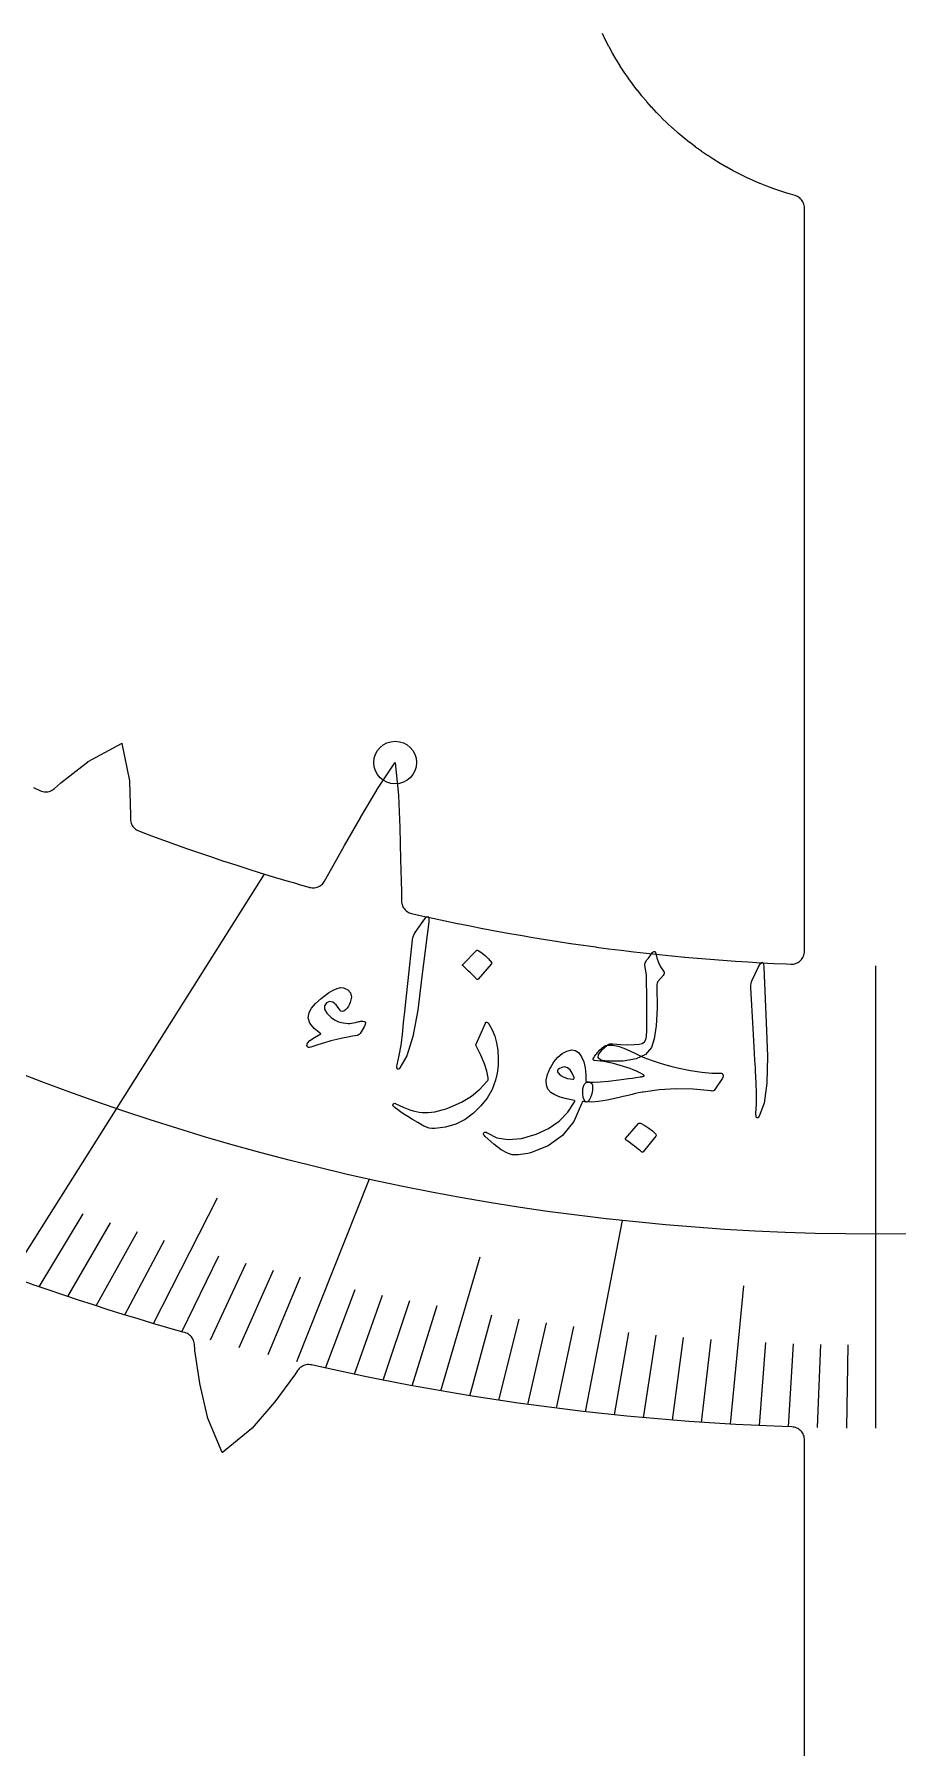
# Model space of a CAD drawing. Header units: millimetres. Extents: x -68 to 68, y -68 to 68.
# Drawn here: x -16.07 to 0.42, y -35.22 to -2.49 of the extents above; entities that cross this region are included whole.
import ezdxf

# ---------------------------------------------------------------- set-up
doc = ezdxf.new("R2010")
doc.units = ezdxf.units.MM
for name, color, linetype in [('CUT_INNER', 6, 'Continuous'), ('ENGRAVE', 7, 'Continuous'), ('ENGRAVE_FINE', 8, 'Continuous'), ('TEXT', 5, 'Continuous')]:
    doc.layers.add(name, color=color, linetype=linetype)

msp = doc.modelspace()

# ---------------------------------------------------------------- linework, layer by layer
at = {"layer": 'CUT_INNER'}
for points in [[(-16.0871, -16.8767), (-15.9514, -16.9364), (-15.9289, -16.945), (-15.9058, -16.9514), (-15.8821, -16.9555), (-15.8581, -16.9574), (-15.834, -16.9569), (-15.8101, -16.9542), (-15.7866, -16.9491), (-15.7637, -16.9418), (-15.7415, -16.9324), (-15.7204, -16.9208), (-15.7005, -16.9073), (-15.682, -16.8919), (-15.5703, -16.7897), (-15.5629, -16.7835), (-15.0489, -16.3815), (-15.0447, -16.3784), (-15.0402, -16.3758), (-14.4038, -16.0312), (-14.3985, -16.0287), (-14.3971, -16.0343), (-14.2535, -16.7436), (-14.2527, -16.7488), (-14.2523, -16.754), (-14.2312, -17.4062), (-14.2313, -17.4159), (-14.2332, -17.4594), (-14.2332, -17.4834), (-14.2308, -17.5074), (-14.2261, -17.531), (-14.2192, -17.554), (-14.2101, -17.5762), (-14.1989, -17.5975), (-14.1857, -17.6176), (-14.1707, -17.6364), (-14.1539, -17.6536), (-14.1355, -17.6691), (-14.1158, -17.6828), (-14.0948, -17.6945), (-14.0728, -17.7042), (-14.0608, -17.7088), (-14.0593, -17.7093), (-13.8327, -17.7943), (-13.8313, -17.7949), (-13.6041, -17.8785), (-13.6027, -17.879), (-13.375, -17.9613), (-13.3736, -17.9618), (-13.1454, -18.0427), (-13.144, -18.0432), (-12.9153, -18.1226), (-12.9139, -18.1231), (-12.6848, -18.2011), (-12.6833, -18.2016), (-12.4537, -18.2783), (-12.4522, -18.2788), (-12.2222, -18.354), (-12.2207, -18.3544), (-11.9902, -18.4283), (-11.9887, -18.4287), (-11.7577, -18.5011), (-11.7563, -18.5016), (-11.5248, -18.5725), (-11.5234, -18.573), (-11.2915, -18.6425), (-11.2901, -18.643), (-11.0578, -18.7111), (-11.0563, -18.7115), (-10.8236, -18.7782), (-10.8222, -18.7787), (-10.8104, -18.782), (-10.7871, -18.7873), (-10.7634, -18.7904), (-10.7395, -18.7912), (-10.7156, -18.7897), (-10.692, -18.786), (-10.6689, -18.78), (-10.6464, -18.7718), (-10.6248, -18.7615), (-10.6043, -18.7493), (-10.5851, -18.7351), (-10.5673, -18.7191), (-10.5511, -18.7015), (-10.5367, -18.6824), (-10.5241, -18.6621), (-10.4447, -18.5183), (-10.144, -17.9843), (-9.839, -17.4514), (-9.8383, -17.4502), (-9.529, -16.9229), (-9.525, -16.9166), (-9.1809, -16.403), (-9.1778, -16.3989), (-9.177, -16.4044), (-9.1156, -17.0191), (-9.115, -17.0266), (-9.0908, -17.6374), (-9.0908, -17.6388), (-9.0731, -18.2508), (-9.0596, -18.8631), (-9.0572, -19.0398), (-9.0557, -19.0636), (-9.052, -19.0871), (-9.0461, -19.1101), (-9.038, -19.1325), (-9.0278, -19.154), (-9.0156, -19.1744), (-9.0015, -19.1936), (-8.9857, -19.2114), (-8.9682, -19.2276), (-8.9493, -19.242), (-8.9291, -19.2546), (-8.9078, -19.2652), (-8.8856, -19.2737), (-8.8627, -19.2801), (-8.6989, -19.3174), (-8.6974, -19.3178), (-8.4611, -19.3701), (-8.4596, -19.3704), (-8.2229, -19.4213), (-8.2214, -19.4216), (-7.9845, -19.471), (-7.983, -19.4713), (-7.7457, -19.5192), (-7.7442, -19.5195), (-7.5067, -19.566), (-7.5052, -19.5663), (-7.2673, -19.6114), (-7.2658, -19.6116), (-7.0277, -19.6552), (-7.0262, -19.6555), (-6.7878, -19.6976), (-6.7863, -19.6979), (-6.5477, -19.7385), (-6.5462, -19.7388), (-6.3073, -19.778), (-6.3058, -19.7782), (-6.0667, -19.8159), (-6.0652, -19.8162), (-5.8259, -19.8524), (-5.8243, -19.8526), (-5.5848, -19.8874), (-5.5833, -19.8876), (-5.3435, -19.9209), (-5.342, -19.9212), (-5.1021, -19.953), (-5.1005, -19.9532), (-4.8604, -19.9836), (-4.8589, -19.9837), (-4.6185, -20.0126), (-4.617, -20.0128), (-4.3765, -20.0402), (-4.375, -20.0404), (-4.1343, -20.0663), (-4.1328, -20.0665), (-3.892, -20.091), (-3.8905, -20.0911), (-3.6495, -20.1141), (-3.648, -20.1142), (-3.4069, -20.1358), (-3.4053, -20.1359), (-3.1641, -20.1559), (-3.1626, -20.156), (-2.9212, -20.1746), (-2.9197, -20.1747), (-2.6782, -20.1918), (-2.6767, -20.1919), (-2.4352, -20.2075), (-2.4336, -20.2075), (-2.192, -20.2216), (-2.1904, -20.2217), (-1.9487, -20.2344), (-1.9472, -20.2344), (-1.7054, -20.2456), (-1.7039, -20.2456), (-1.619, -20.249), (-1.5938, -20.2488), (-1.5688, -20.246), (-1.5442, -20.2407), (-1.5203, -20.2329), (-1.4972, -20.2228), (-1.4753, -20.2105), (-1.4548, -20.196), (-1.4358, -20.1795), (-1.4185, -20.1612), (-1.4032, -20.1412), (-1.39, -20.1198), (-1.379, -20.0972), (-1.3703, -20.0736), (-1.364, -20.0492), (-1.3603, -20.0243), (-1.359, -19.9992), (-1.359, -5.8069), (-1.3602, -5.7822), (-1.3639, -5.7577), (-1.37, -5.7337), (-1.3784, -5.7104), (-1.3891, -5.688), (-1.4019, -5.6669), (-1.4168, -5.6471), (-1.4336, -5.6288), (-1.4521, -5.6123), (-1.4721, -5.5978), (-1.4935, -5.5852), (-1.516, -5.5749), (-1.5394, -5.5668), (-1.6752, -5.5275), (-1.6781, -5.5266), (-1.8103, -5.4847), (-1.8132, -5.4837), (-1.9443, -5.4386), (-1.9472, -5.4376), (-2.0772, -5.3893), (-2.0801, -5.3882), (-2.2089, -5.3367), (-2.2117, -5.3355), (-2.3392, -5.2809), (-2.342, -5.2796), (-2.4681, -5.2219), (-2.4708, -5.2205), (-2.5955, -5.1597), (-2.5982, -5.1583), (-2.7213, -5.0945), (-2.724, -5.093), (-2.8455, -5.0261), (-2.8482, -5.0246), (-2.968, -4.9548), (-2.9706, -4.9532), (-3.0887, -4.8805), (-3.0913, -4.8788), (-3.2075, -4.8032), (-3.2101, -4.8015), (-3.3245, -4.723), (-3.327, -4.7213), (-3.4394, -4.64), (-3.4418, -4.6382), (-3.5522, -4.5542), (-3.5546, -4.5523), (-3.6629, -4.4657), (-3.6653, -4.4637), (-3.7714, -4.3744), (-3.7737, -4.3724), (-3.8776, -4.2806), (-3.8799, -4.2785), (-3.9815, -4.1841), (-3.9837, -4.182), (-4.083, -4.0851), (-4.0851, -4.083), (-4.182, -3.9837), (-4.1841, -3.9815), (-4.2785, -3.8799), (-4.2806, -3.8776), (-4.3724, -3.7737), (-4.3744, -3.7714), (-4.4637, -3.6653), (-4.4657, -3.6629), (-4.5523, -3.5546), (-4.5542, -3.5522), (-4.6382, -3.4418), (-4.64, -3.4394), (-4.7213, -3.327), (-4.723, -3.3245), (-4.8015, -3.2101), (-4.8032, -3.2075), (-4.8788, -3.0913), (-4.8805, -3.0887), (-4.9532, -2.9706), (-4.9548, -2.968), (-5.0246, -2.8482), (-5.0261, -2.8455), (-5.093, -2.724), (-5.0945, -2.7213), (-5.1583, -2.5982), (-5.1597, -2.5955), (-5.2205, -2.4708)], [(-1.359, -42.8302), (-1.359, -29.339), (-1.3602, -29.315), (-1.3636, -29.2912), (-1.3693, -29.2679), (-1.3772, -29.2452), (-1.3873, -29.2234), (-1.3994, -29.2027), (-1.4134, -29.1832), (-1.4293, -29.1652), (-1.4468, -29.1487), (-1.4658, -29.1341), (-1.4861, -29.1213), (-1.5075, -29.1105), (-1.5299, -29.1018), (-1.553, -29.0953), (-1.5766, -29.0911), (-1.6006, -29.0891), (-1.7856, -29.0829), (-2.0832, -29.071), (-2.3806, -29.0573), (-2.678, -29.0418), (-2.9753, -29.0244), (-3.2725, -29.0053), (-3.5695, -28.9843), (-3.8665, -28.9615), (-4.1632, -28.9368), (-4.4598, -28.9104), (-4.7563, -28.8821), (-5.0526, -28.852), (-5.3486, -28.8201), (-5.6445, -28.7864), (-5.9402, -28.7508), (-6.2356, -28.7135), (-6.5308, -28.6743), (-6.8258, -28.6333), (-7.1205, -28.5905), (-7.4149, -28.5459), (-7.7091, -28.4995), (-8.003, -28.4513), (-8.2965, -28.4013), (-8.5898, -28.3495), (-8.8827, -28.2959), (-9.1753, -28.2405), (-9.4675, -28.1833), (-9.7594, -28.1243), (-10.051, -28.0635), (-10.3421, -28.001), (-10.6329, -27.9366), (-10.7747, -27.9043), (-10.7997, -27.9), (-10.8251, -27.8981), (-10.8505, -27.8989), (-10.8757, -27.9023), (-10.9004, -27.9082), (-10.9245, -27.9166), (-10.9475, -27.9273), (-10.9693, -27.9404), (-10.9897, -27.9556), (-11.0084, -27.9728), (-11.0253, -27.9918), (-11.0402, -28.0125), (-11.0945, -28.0965), (-11.099, -28.1031), (-11.4745, -28.6098), (-11.4806, -28.6173), (-11.9085, -29.11), (-11.912, -29.1138), (-11.9159, -29.1173), (-12.4749, -29.5769), (-12.4796, -29.5804), (-12.482, -29.5752), (-12.7584, -28.9062), (-12.7601, -28.9013), (-12.7615, -28.8963), (-12.9066, -28.2601), (-12.9084, -28.2506), (-13.0007, -27.6268), (-13.0016, -27.6188), (-13.0108, -27.5083), (-13.0142, -27.4832), (-13.02, -27.4586), (-13.0284, -27.4347), (-13.0391, -27.4118), (-13.0521, -27.39), (-13.0672, -27.3697), (-13.0842, -27.3511), (-13.1031, -27.3342), (-13.1236, -27.3193), (-13.1455, -27.3066), (-13.1685, -27.2962), (-13.1925, -27.2882), (-13.2304, -27.2776), (-13.5166, -27.1955), (-13.8024, -27.1117), (-14.0876, -27.0261), (-14.3723, -26.9388), (-14.6565, -26.8497), (-14.9401, -26.7589), (-15.2231, -26.6664), (-15.5056, -26.5721), (-15.7875, -26.4761), (-16.0688, -26.3784), (-16.3495, -26.2789)]]:
    msp.add_lwpolyline(points, dxfattribs=at)
at = {"layer": 'ENGRAVE'}
for points in [[(-16.5169, -26.2187), (-11.6718, -18.5277)], [(0, -29.1157), (0, -20.2822)], [(-11.0562, -27.8396), (-9.6704, -24.35)], [(-5.5407, -28.7984), (-4.8376, -25.1438)]]:
    msp.add_lwpolyline(points, dxfattribs=at)
for centre, radius in [((0, 19.4171), 44.8228), ((-9.1776, -16.3981), 0.4077)]:
    msp.add_circle(centre, radius, dxfattribs=at)
at = {"layer": 'ENGRAVE_FINE'}
for points in [[(-13.7955, -27.1137), (-12.5723, -24.7096)], [(-15.9743, -26.4115), (-15.1325, -25.0197)], [(-15.4308, -26.5973), (-14.6157, -25.1924)], [(-14.8865, -26.7763), (-14.0983, -25.3586)], [(-14.3414, -26.9484), (-13.5804, -25.5184)], [(-13.249, -27.2723), (-12.5429, -25.8189)], [(-8.3033, -28.4001), (-7.5546, -25.8395)], [(-12.7017, -27.4241), (-12.0235, -25.9598)], [(-12.1538, -27.5693), (-11.5036, -26.0944)], [(-11.6053, -27.7077), (-10.9833, -26.2227)], [(-10.5066, -27.9648), (-9.9415, -26.4609)], [(-2.7719, -29.0365), (-2.5198, -26.3964)], [(-9.9564, -28.0835), (-9.4202, -26.5708)], [(-9.4058, -28.1955), (-8.8984, -26.6746)], [(-8.8548, -28.3011), (-8.3764, -26.7723)], [(-7.7514, -28.4927), (-7.3316, -26.9496)], [(-7.1992, -28.5788), (-6.8089, -27.0293)], [(-6.6467, -28.6584), (-6.2859, -27.1029)], [(-6.0938, -28.7316), (-5.7627, -27.1706)], [(-4.9873, -28.8588), (-4.7159, -27.2882)], [(-4.4337, -28.9128), (-4.1923, -27.3381)], [(-3.8799, -28.9604), (-3.6685, -27.3821)], [(-3.326, -29.0016), (-3.1446, -27.4202)], [(-2.2176, -29.065), (-2.0966, -27.4788)], [(-1.6633, -29.0872), (-1.5725, -27.4993)], [(-1.1089, -29.103), (-1.0484, -27.514)], [(-0.5545, -29.1125), (-0.5242, -27.5228)]]:
    msp.add_lwpolyline(points, dxfattribs=at)
at = {"layer": 'TEXT'}
for points in [[(-8.644, -19.4275), (-8.589, -19.3587), (-8.5526, -19.3383), (-8.5346, -19.3664), (-8.5351, -19.4429), (-8.666, -20.4861), (-8.7458, -21.1265), (-8.8412, -21.6312), (-8.9541, -21.9998), (-9.0853, -22.2321), (-9.1038, -22.2494), (-9.1187, -22.2576), (-9.13, -22.2568), (-9.1376, -22.2469), (-9.1423, -22.233), (-9.1441, -22.2159), (-9.143, -22.1957), (-9.139, -22.1722), (-9.0993, -21.9914), (-9.0655, -21.7978), (-9.0377, -21.5914), (-9.0156, -21.3722), (-9.0087, -21.3152), (-8.9917, -21.1608), (-8.9643, -20.9091), (-8.9261, -20.5602), (-8.8455, -19.7853), (-8.8385, -19.7448), (-8.8281, -19.7082), (-8.8145, -19.6757), (-8.7976, -19.6472)], [(-7.627, -19.9883), (-7.621, -19.984), (-7.6133, -19.9822), (-7.6041, -19.9829), (-7.5932, -19.9861), (-7.5213, -20.0342), (-7.4552, -20.0886), (-7.3948, -20.1494), (-7.3401, -20.2166), (-7.3353, -20.2262), (-7.3341, -20.2351), (-7.3364, -20.2434), (-7.3423, -20.251), (-7.5932, -20.5344), (-7.6018, -20.5407), (-7.6113, -20.5408), (-7.6218, -20.5347), (-7.6332, -20.5225), (-7.643, -20.5119), (-7.6587, -20.4958), (-7.6802, -20.4743), (-7.7074, -20.4473), (-7.7409, -20.4146), (-7.7812, -20.3763), (-7.8282, -20.3322), (-7.8818, -20.2824), (-7.8887, -20.2745), (-7.8915, -20.2674), (-7.8902, -20.2612), (-7.8849, -20.2557)], [(-4.3776, -21.6324), (-4.3739, -21.5092), (-4.3712, -21.3794), (-4.3696, -21.2431), (-4.369, -21.1002), (-4.3697, -20.9502), (-4.3717, -20.7925), (-4.375, -20.6272), (-4.3797, -20.4541), (-4.4092, -20.2746), (-4.4071, -20.2517), (-4.4022, -20.2302), (-4.3943, -20.2101), (-4.3836, -20.1914), (-4.3773, -20.1819), (-4.3683, -20.1694), (-4.3568, -20.154), (-4.3426, -20.1357), (-4.3261, -20.1141), (-4.3074, -20.089), (-4.2866, -20.0604), (-4.2636, -20.0282), (-4.2556, -20.0178), (-4.2464, -20.0107), (-4.2361, -20.007), (-4.2246, -20.0066), (-4.2155, -20.0098), (-4.2084, -20.017), (-4.2033, -20.0283), (-4.2001, -20.0436), (-4.1812, -20.1303), (-4.1508, -20.2154), (-4.1089, -20.299), (-4.0553, -20.381), (-4.0419, -20.4039), (-4.0382, -20.4257), (-4.0442, -20.4466), (-4.0598, -20.4665), (-4.1582, -20.581), (-4.1666, -20.5954), (-4.1731, -20.6149), (-4.1774, -20.6394), (-4.1797, -20.669), (-4.1771, -21.0899), (-4.1933, -21.426), (-4.2292, -21.6775), (-4.2852, -21.8441), (-4.3963, -21.9724), (-4.5753, -22.0591), (-4.8222, -22.1035), (-5.1368, -22.1042), (-5.2509, -22.0835), (-5.303, -22.0402), (-5.293, -21.9747), (-5.2212, -21.8869), (-5.2092, -21.8756), (-5.1975, -21.8646), (-5.1861, -21.8538), (-5.175, -21.8432), (-5.1643, -21.8328), (-5.1538, -21.8227), (-5.1436, -21.8128), (-5.1337, -21.8031), (-5.1101, -21.7853), (-5.0831, -21.7739), (-5.0526, -21.7687), (-5.0186, -21.7699), (-4.8671, -21.7833), (-4.7329, -21.7887), (-4.616, -21.7863), (-4.5164, -21.7764), (-4.4592, -21.7614), (-4.417, -21.7324), (-4.3898, -21.6894), (-4.3776, -21.6324)], [(-2.2439, -20.3144), (-2.2007, -20.2376), (-2.1681, -20.2116), (-2.1458, -20.2363), (-2.1339, -20.3119), (-2.0943, -21.3626), (-2.0694, -22.0074), (-2.0819, -22.5209), (-2.1336, -22.9029), (-2.2255, -23.1534), (-2.241, -23.1734), (-2.2544, -23.184), (-2.2656, -23.185), (-2.2747, -23.1765), (-2.2816, -23.1635), (-2.2862, -23.147), (-2.2884, -23.1268), (-2.2882, -23.103), (-2.2782, -22.9181), (-2.2763, -22.7216), (-2.2822, -22.5134), (-2.2959, -22.2935), (-2.2983, -22.2361), (-2.3065, -22.081), (-2.3202, -21.8282), (-2.3389, -21.4777), (-2.3849, -20.7001), (-2.3845, -20.6589), (-2.3802, -20.6211), (-2.372, -20.5868), (-2.3599, -20.556)], [(-9.8288, -21.5444), (-9.8469, -21.5703), (-9.8654, -21.5906), (-9.8842, -21.6053), (-9.9033, -21.6144), (-9.9906, -21.6252), (-10.0844, -21.6407), (-10.185, -21.661), (-10.2922, -21.6861), (-10.4061, -21.7161), (-10.527, -21.7512), (-10.6549, -21.7914), (-10.7899, -21.8366), (-10.8123, -21.8407), (-10.831, -21.8391), (-10.846, -21.8319), (-10.8573, -21.819), (-10.8599, -21.8141), (-10.8617, -21.8101), (-10.8625, -21.8068), (-10.8624, -21.8043), (-10.8524, -21.7589), (-10.8042, -21.707), (-10.718, -21.6483), (-10.5939, -21.5829), (-10.7246, -21.4773), (-10.8058, -21.3739), (-10.8377, -21.2728), (-10.8206, -21.1743), (-10.7745, -21.0906), (-10.6969, -21.0004), (-10.5881, -20.9033), (-10.4484, -20.7993), (-10.3611, -20.7465), (-10.2849, -20.7124), (-10.2195, -20.6968), (-10.165, -20.6999), (-10.0785, -20.7372), (-10.0279, -20.7961), (-10.013, -20.8769), (-10.0342, -20.9795), (-10.0485, -21.0161), (-10.0687, -21.0524), (-10.095, -21.0883), (-10.1272, -21.1237), (-10.1584, -21.1487), (-10.187, -21.1561), (-10.2128, -21.1461), (-10.2358, -21.1185), (-10.3045, -21.0258), (-10.3693, -20.9731), (-10.4306, -20.9604), (-10.4885, -20.9876), (-10.5281, -21.0446), (-10.5269, -21.1101), (-10.4847, -21.1839), (-10.4013, -21.2661), (-10.3333, -21.3137), (-10.2564, -21.3491), (-10.171, -21.3722), (-10.0769, -21.3829), (-10.045, -21.3822), (-10.0106, -21.3783), (-9.9738, -21.3711), (-9.9346, -21.3606), (-9.9136, -21.3551), (-9.8935, -21.3502), (-9.874, -21.346), (-9.8552, -21.3424), (-9.8375, -21.3397), (-9.8211, -21.338), (-9.8061, -21.3374), (-9.7925, -21.3378), (-9.7603, -21.3469), (-9.7457, -21.3677), (-9.7488, -21.4001), (-9.7695, -21.4444)], [(-7.4552, -21.3732), (-7.4515, -21.366), (-7.4475, -21.3605), (-7.4433, -21.3566), (-7.4389, -21.3545), (-7.427, -21.3556), (-7.4137, -21.3634), (-7.3988, -21.378), (-7.3826, -21.3995), (-7.3228, -21.5044), (-7.2757, -21.6216), (-7.2412, -21.7511), (-7.2195, -21.893), (-7.2092, -22.0434), (-7.2121, -22.1893), (-7.2284, -22.3307), (-7.2582, -22.4676), (-7.3278, -22.6426), (-7.4212, -22.8058), (-7.5387, -22.957), (-7.6805, -23.0961), (-7.8426, -23.2156), (-8.0202, -23.304), (-8.2131, -23.3612), (-8.421, -23.3869), (-8.4755, -23.3873), (-8.5285, -23.3798), (-8.58, -23.3643), (-8.6298, -23.341), (-8.7422, -23.276), (-8.8432, -23.216), (-8.9329, -23.1612), (-9.0114, -23.1115), (-9.0783, -23.067), (-9.1336, -23.028), (-9.1772, -22.9944), (-9.2092, -22.9663), (-9.2154, -22.9584), (-9.2194, -22.9509), (-9.2213, -22.944), (-9.221, -22.9375), (-9.2185, -22.9295), (-9.2144, -22.9225), (-9.2088, -22.9163), (-9.2017, -22.911), (-9.1933, -22.9077), (-9.1839, -22.9072), (-9.1734, -22.9098), (-9.1619, -22.9153), (-9.092, -22.9505), (-9.0245, -22.9814), (-8.9595, -23.0082), (-8.8969, -23.0307), (-8.8363, -23.0493), (-8.7772, -23.0638), (-8.7195, -23.0745), (-8.6632, -23.0812), (-8.6063, -23.0839), (-8.5466, -23.0825), (-8.4841, -23.0769), (-8.4189, -23.0671), (-8.3509, -23.0529), (-8.2801, -23.034), (-8.2065, -23.0103), (-8.1301, -22.9819), (-7.9132, -22.8843), (-7.7226, -22.7691), (-7.5584, -22.6365), (-7.4203, -22.4869), (-7.4109, -22.4745), (-7.4044, -22.4594), (-7.4007, -22.4416), (-7.3998, -22.4211), (-7.4237, -22.2951), (-7.4703, -22.1513), (-7.5395, -21.9897), (-7.6309, -21.8103), (-7.6343, -21.7993), (-7.6358, -21.7898), (-7.6354, -21.7817), (-7.6331, -21.7751)], [(-5.6195, -22.9171), (-5.768, -23.2522), (-5.9798, -23.5205), (-6.2558, -23.7212), (-6.5957, -23.8529), (-6.6424, -23.8643), (-6.6883, -23.8739), (-6.7333, -23.8816), (-6.7776, -23.8876), (-6.8207, -23.8915), (-6.8623, -23.8931), (-6.9024, -23.8926), (-6.9411, -23.8898), (-7.034, -23.8615), (-7.1521, -23.7937), (-7.2949, -23.6861), (-7.4618, -23.5385), (-7.479, -23.5184), (-7.4879, -23.5003), (-7.4888, -23.4842), (-7.4815, -23.47), (-7.4691, -23.4602), (-7.4545, -23.4573), (-7.4377, -23.4613), (-7.4187, -23.4722), (-7.2353, -23.5656), (-7.0177, -23.6014), (-6.7667, -23.5791), (-6.4834, -23.4982), (-6.2469, -23.3888), (-6.0452, -23.2481), (-5.8782, -23.0764), (-5.7457, -22.8743), (-5.7455, -22.8665), (-5.7471, -22.8601), (-5.7505, -22.855), (-5.7558, -22.8513), (-5.9032, -22.8224), (-6.0272, -22.7876), (-6.1277, -22.7472), (-6.2048, -22.7014), (-6.2604, -22.6397), (-6.2893, -22.5613), (-6.2915, -22.4665), (-6.2671, -22.355), (-6.2624, -22.3405), (-6.2572, -22.3257), (-6.2515, -22.3108), (-6.2451, -22.2957), (-6.2382, -22.2801), (-6.2306, -22.2638), (-6.2223, -22.2468), (-6.2134, -22.2291), (-6.1456, -22.1158), (-6.0705, -22.0245), (-5.9881, -21.9552), (-5.8983, -21.9079), (-5.8107, -21.8874), (-5.7346, -21.8986), (-5.6698, -21.9415), (-5.6162, -22.0162), (-5.5739, -22.1157), (-5.5465, -22.2283), (-5.5342, -22.3539), (-5.5371, -22.4926), (-5.5286, -22.4935), (-5.5204, -22.4942), (-5.5124, -22.4946), (-5.5047, -22.4947), (-5.4969, -22.4947), (-5.489, -22.4951), (-5.4808, -22.4958), (-5.4723, -22.4967), (-5.4442, -22.5066), (-5.4241, -22.5278), (-5.412, -22.5603), (-5.4078, -22.6042), (-5.4098, -22.6517), (-5.4167, -22.699), (-5.4286, -22.7462), (-5.4453, -22.7933), (-5.4646, -22.8342), (-5.4839, -22.8627), (-5.5033, -22.8788), (-5.5227, -22.8824), (-5.6047, -22.8716), (-5.6063, -22.8793), (-5.6093, -22.8894), (-5.6137, -22.902), (-5.6195, -22.9171)], [(-4.6846, -21.9082), (-4.5877, -21.9583), (-4.4859, -22.0055), (-4.3793, -22.0496), (-4.268, -22.0908), (-4.1525, -22.1291), (-4.0333, -22.1647), (-3.9106, -22.1976), (-3.7842, -22.2278), (-3.5393, -22.2791), (-3.321, -22.3134), (-3.1297, -22.3311), (-2.9657, -22.3327), (-2.9481, -22.3339), (-2.934, -22.3392), (-2.9234, -22.3485), (-2.9163, -22.3619), (-2.9128, -22.3774), (-2.9131, -22.3931), (-2.9172, -22.4092), (-2.925, -22.4255), (-3.0697, -22.6423), (-3.0836, -22.6595), (-3.1008, -22.67), (-3.1214, -22.6739), (-3.1452, -22.671), (-3.4876, -22.6381), (-3.8176, -22.6304), (-4.1358, -22.6481), (-4.4428, -22.6914), (-4.4599, -22.694), (-4.4893, -22.6999), (-4.5311, -22.709), (-4.5852, -22.7213), (-4.6516, -22.7367), (-4.7305, -22.7552), (-4.8218, -22.7767), (-4.9256, -22.8012), (-5.1268, -22.845), (-5.2943, -22.8729), (-5.4278, -22.885), (-5.527, -22.8819), (-5.5506, -22.8696), (-5.5697, -22.8396), (-5.5843, -22.7919), (-5.5942, -22.7264), (-5.5911, -22.6228), (-5.5698, -22.5507), (-5.5304, -22.5101), (-5.4729, -22.501), (-5.3875, -22.5034), (-5.2647, -22.4975), (-5.1046, -22.4828), (-4.9074, -22.4591), (-4.808, -22.4462), (-4.7211, -22.4348), (-4.6465, -22.4247), (-4.5844, -22.4161), (-4.5348, -22.409), (-4.4982, -22.4034), (-4.4744, -22.3994), (-4.4635, -22.3969), (-4.4593, -22.3954), (-4.4556, -22.394), (-4.4525, -22.3929), (-4.45, -22.3919), (-4.4478, -22.3912), (-4.4456, -22.3908), (-4.4434, -22.3906), (-4.4412, -22.3907), (-4.4275, -22.3857), (-4.4218, -22.3799), (-4.424, -22.3732), (-4.4343, -22.3657), (-4.4801, -22.3381), (-4.5288, -22.312), (-4.5802, -22.2874), (-4.6345, -22.2644), (-4.6916, -22.2425), (-4.7514, -22.2216), (-4.814, -22.2017), (-4.8793, -22.1826), (-4.9436, -22.1651), (-5.0072, -22.1491), (-5.0701, -22.1348), (-5.1325, -22.122), (-5.1937, -22.1112), (-5.2533, -22.1026), (-5.3114, -22.0963), (-5.3678, -22.0922), (-5.3821, -22.0885), (-5.3912, -22.0817), (-5.395, -22.0717), (-5.3936, -22.0587), (-5.3835, -22.0366), (-5.3718, -22.0152), (-5.3587, -21.9946), (-5.344, -21.9746), (-5.328, -21.9549), (-5.3109, -21.9347), (-5.2927, -21.9142), (-5.2735, -21.8932), (-5.2321, -21.854), (-5.192, -21.8249), (-5.1533, -21.8058), (-5.1158, -21.7967), (-5.0238, -21.7957), (-4.9214, -21.8139), (-4.8084, -21.8515), (-4.6846, -21.9082)], [(-5.7616, -22.4148), (-5.7957, -22.3311), (-5.8371, -22.2695), (-5.8857, -22.23), (-5.9418, -22.2126), (-5.9774, -22.2167), (-6.01, -22.2266), (-6.0397, -22.2422), (-6.0664, -22.2637), (-6.0758, -22.2759), (-6.0789, -22.29), (-6.0758, -22.3061), (-6.0665, -22.3242), (-6.0281, -22.3689), (-5.9681, -22.4042), (-5.8865, -22.4301), (-5.7834, -22.4463), (-5.7724, -22.4457), (-5.7651, -22.4402), (-5.7615, -22.4299), (-5.7616, -22.4148)], [(-4.5282, -23.2927), (-4.5222, -23.288), (-4.5143, -23.2856), (-4.5043, -23.2856), (-4.4925, -23.2879), (-4.4112, -23.3302), (-4.3354, -23.3793), (-4.2651, -23.4352), (-4.2003, -23.498), (-4.1943, -23.5072), (-4.1921, -23.516), (-4.1937, -23.5244), (-4.1992, -23.5325), (-4.4384, -23.835), (-4.4469, -23.8419), (-4.4571, -23.8427), (-4.4688, -23.8375), (-4.4821, -23.8262), (-4.4937, -23.8164), (-4.5119, -23.8016), (-4.5369, -23.7818), (-4.5686, -23.7569), (-4.6074, -23.727), (-4.654, -23.6919), (-4.7084, -23.6516), (-4.7704, -23.6061), (-4.7784, -23.5987), (-4.7821, -23.5919), (-4.7814, -23.5855), (-4.7763, -23.5796)]]:
    msp.add_lwpolyline(points, close=True, dxfattribs=at)

doc.saveas('drawing.dxf')
